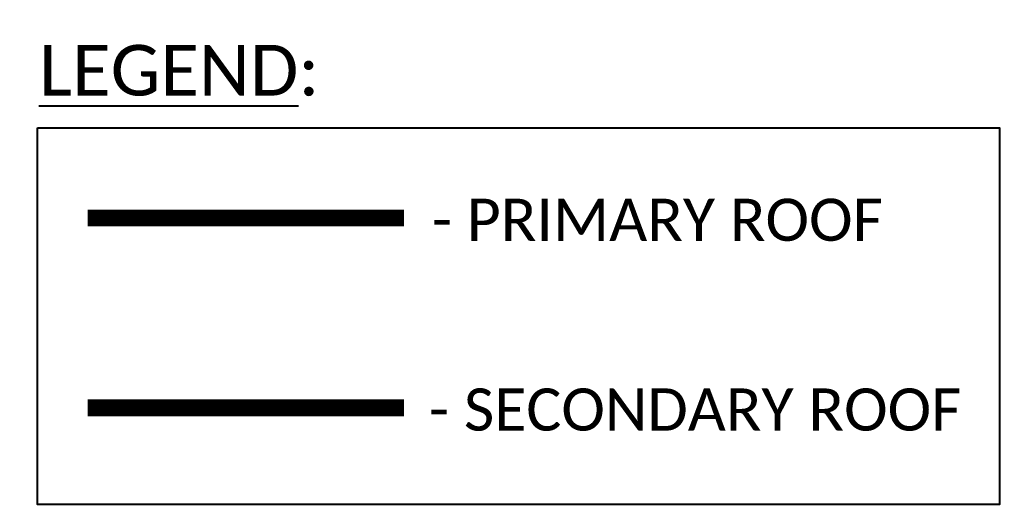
# Model space of a CAD drawing. Header units: millimetres. Extents: x -4167 to 87328, y -21481 to 19784.
# Drawn here: x 13502 to 15825, y -2510 to -1361 of the extents above; entities that cross this region are included whole.
import ezdxf

# ---------------------------------------------------------------- set-up
doc = ezdxf.new("R2010")
doc.units = ezdxf.units.MM
doc.header["$LTSCALE"] = 150
doc.linetypes.add('DASHED', pattern=[19.05, 12.7, -6.35])
doc.layers.add('ad-Primary Roof', color=5, linetype='Continuous', true_color=0x0000ff)
doc.layers.add('ad-Secondary Roof', color=6, linetype='Continuous', true_color=0xff00ff)
doc.layers.add('ad-Text main', color=7, linetype='Continuous')
doc.styles.get("Standard").update_dxf_attribs({"font": 'calibril.ttf'})

# ---------------------------------------------------------------- blocks, each defined once
blk = doc.blocks.new('1215E_Roof Plan')
at = {"layer": 'ad-Primary Roof', "linetype": 'DASHED', "ltscale": 2, "const_width": 40}
blk.add_lwpolyline([(13663.8, -1831.5), (14413.8, -1831.5)], dxfattribs=at)
at = {"layer": 'ad-Secondary Roof', "linetype": 'DASHED', "ltscale": 2, "const_width": 40}
blk.add_lwpolyline([(13663.8, -2281.1), (14413.8, -2281.1)], dxfattribs=at)
at = {"layer": 'Defpoints'}
blk.add_lwpolyline([(13545, -1618.1), (15825.3, -1618.1), (15825.3, -2510), (13545, -2510)], close=True, dxfattribs=at)
at = {"layer": 'ad-Text main', "insert": (13880.8, -1482.1), "char_height": 120, "width": 636.754, "attachment_point": 5, "bg_fill": 2}
blk.add_mtext('{\\LLEGEND}:', dxfattribs=at)
at = {"layer": 'ad-Text main', "char_height": 100, "attachment_point": 5, "bg_fill": 2}
for s, insert, width in [('- PRIMARY ROOF', (15014.2, -1836.2), 1048.025), ('- SECONDARY ROOF', (15104.1, -2285.8), 1266.165)]:
    blk.add_mtext(s, dxfattribs=dict(at, insert=insert, width=width))
blk = doc.blocks.new('1215_East Villa')
blk.add_blockref('1215E_Roof Plan', (0, 0))

msp = doc.modelspace()

# ---------------------------------------------------------------- block references
msp.add_blockref('1215_East Villa', (0, 0))

# ---------------------------------------------------------------- next in the draw order: linework, layer by layer
at = {"layer": 'ad-Primary Roof', "const_width": 40}
msp.add_lwpolyline([(13663.8, -1831.5), (14413.8, -1831.5)], dxfattribs=at)
at = {"layer": 'ad-Secondary Roof', "const_width": 40}
msp.add_lwpolyline([(13663.8, -2281.1), (14413.8, -2281.1)], dxfattribs=at)

doc.saveas('drawing.dxf')
